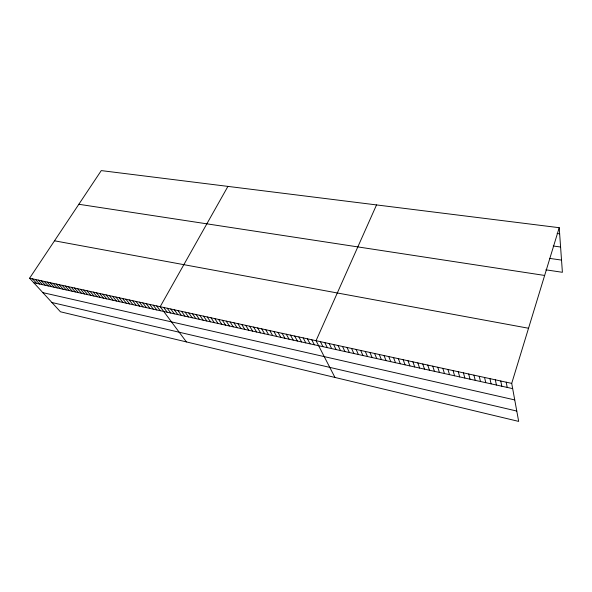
<?xml version="1.0" encoding="UTF-8"?>
<svg xmlns="http://www.w3.org/2000/svg" width="592" height="592" viewBox="0 0 592 592"><rect width="100%" height="100%" fill="white"/><g stroke="black" fill="none" stroke-linecap="round" stroke-linejoin="round"><path stroke-width="0.89" d="M511.71 383.387L559.211 227.698L101.269 170.6L29.6 278.203L60.436 311.784L518.673 421.4L511.71 383.387L29.6 278.203M376.527 204.921L316.047 340.703L334.954 377.452M227.927 186.391L160.18 306.693L186.406 341.917M557.131 233.477L559.647 233.796M553.202 246.006L560.587 247.005M549.472 258.371L561.527 260.088M545.876 269.826L562.4 272.298L559.211 227.698M78.847 204.27L544.64 275.45M54.516 240.803L528.53 328.249M33.774 282.747L512.665 388.626M42.853 292.64L514.737 399.918M51.911 302.505L516.779 411.048M32.486 278.832L36.652 283.383M35.394 279.468L39.538 284.019M38.31 280.105L42.446 284.663M41.24 280.741L45.362 285.307M44.185 281.385L48.3 285.958M47.138 282.029L51.245 286.609M50.113 282.68L54.205 287.261M53.095 283.331L57.172 287.919M56.099 283.982L60.162 288.578M59.111 284.641L63.159 289.244M62.138 285.3L66.178 289.91M65.179 285.966L69.205 290.583M68.235 286.632L72.254 291.257M71.314 287.305L75.31 291.93M74.4 287.978L78.381 292.611M77.5 288.652L81.467 293.292M80.616 289.333L84.575 293.98M83.746 290.013L87.69 294.668M86.891 290.702L90.82 295.356M90.051 291.39L93.965 296.052M93.233 292.085L97.132 296.755M96.422 292.781L100.307 297.458M99.634 293.484L103.504 298.161M102.853 294.187L106.708 298.871M106.094 294.89L109.934 299.582M109.35 295.6L113.176 300.299M112.621 296.318L116.432 301.025M115.906 297.036L119.702 301.742M119.214 297.754L122.988 302.475M122.537 298.479L126.296 303.2M125.874 299.212L129.611 303.933M129.226 299.937L132.948 304.673M132.593 300.677L136.308 305.413M135.982 301.417L139.675 306.16M139.386 302.157L143.064 306.908M142.805 302.904L146.468 307.662M146.246 303.652L149.887 308.417M149.702 304.406L153.328 309.179M153.18 305.169L156.784 309.942M156.673 305.931L160.254 310.711M163.688 307.463L167.233 312.25M167.218 308.232L170.74 313.027M170.762 309.002L174.27 313.812M174.322 309.779L177.815 314.589M177.903 310.563L181.374 315.381M181.507 311.348L184.956 316.172M185.126 312.139L188.552 316.964M188.767 312.931L192.171 317.763M192.422 313.73L195.804 318.57M196.1 314.53L199.46 319.377M199.793 315.336L203.137 320.191M203.507 316.143L206.83 321.005M207.237 316.964L210.537 321.826M210.996 317.778L214.267 322.655M214.77 318.607L218.019 323.484M218.559 319.428L221.793 324.312M222.377 320.265L225.582 325.156M226.211 321.101L229.393 325.992M230.066 321.937L233.226 326.843M233.936 322.788L237.074 327.694M237.836 323.639L240.944 328.553M241.751 324.49L244.836 329.411M245.687 325.348L248.751 330.277M249.646 326.214L252.688 331.143M253.628 327.08L256.639 332.023M257.631 327.953L260.621 332.896M261.657 328.834L264.617 333.784M265.704 329.714L268.635 334.672M269.774 330.602L272.675 335.568M273.859 331.498L276.738 336.463M277.974 332.393L280.83 337.366M282.11 333.296L284.937 338.276M286.269 334.206L289.066 339.186M290.457 335.116L293.218 340.104M294.661 336.034L297.399 341.029M298.893 336.959L301.594 341.961M303.141 337.884L305.82 342.894M307.418 338.816L310.067 343.834M311.725 339.756L314.337 344.773M320.398 341.651L322.951 346.683M324.771 342.605L327.295 347.637M329.174 343.567L331.661 348.607M333.599 344.529L336.056 349.576M338.047 345.499L340.474 350.553M342.524 346.475L344.914 351.537M347.023 347.46L349.384 352.521M351.552 348.444L353.875 353.52M356.11 349.443L358.397 354.519M360.691 350.442L362.94 355.518M365.294 351.448L367.514 356.532M369.933 352.455L372.109 357.546M374.595 353.476L376.734 358.574M379.28 354.497L381.389 359.603M384.001 355.526L386.065 360.632M388.744 356.562L390.772 361.675M393.517 357.605L395.508 362.718M398.32 358.648L400.273 363.777M403.152 359.707L405.061 364.835M408.006 360.765L409.886 365.9M412.898 361.83L414.733 366.973M417.811 362.903L419.61 368.046M422.762 363.984L424.516 369.134M427.742 365.072L429.452 370.222M432.752 366.159L434.417 371.325M437.784 367.262L439.412 372.427M442.86 368.365L444.437 373.537M447.959 369.482L449.498 374.655M453.087 370.599L454.582 375.779M458.252 371.724L459.703 376.912M463.447 372.864L464.853 378.051M468.679 374.003L470.033 379.198M473.94 375.15L475.25 380.353M479.231 376.305L480.497 381.507M484.559 377.467L485.773 382.676M489.924 378.636L491.086 383.853M495.319 379.812L496.429 385.029M500.743 380.996L501.809 386.221M506.212 382.188L507.218 387.42"/></g></svg>
